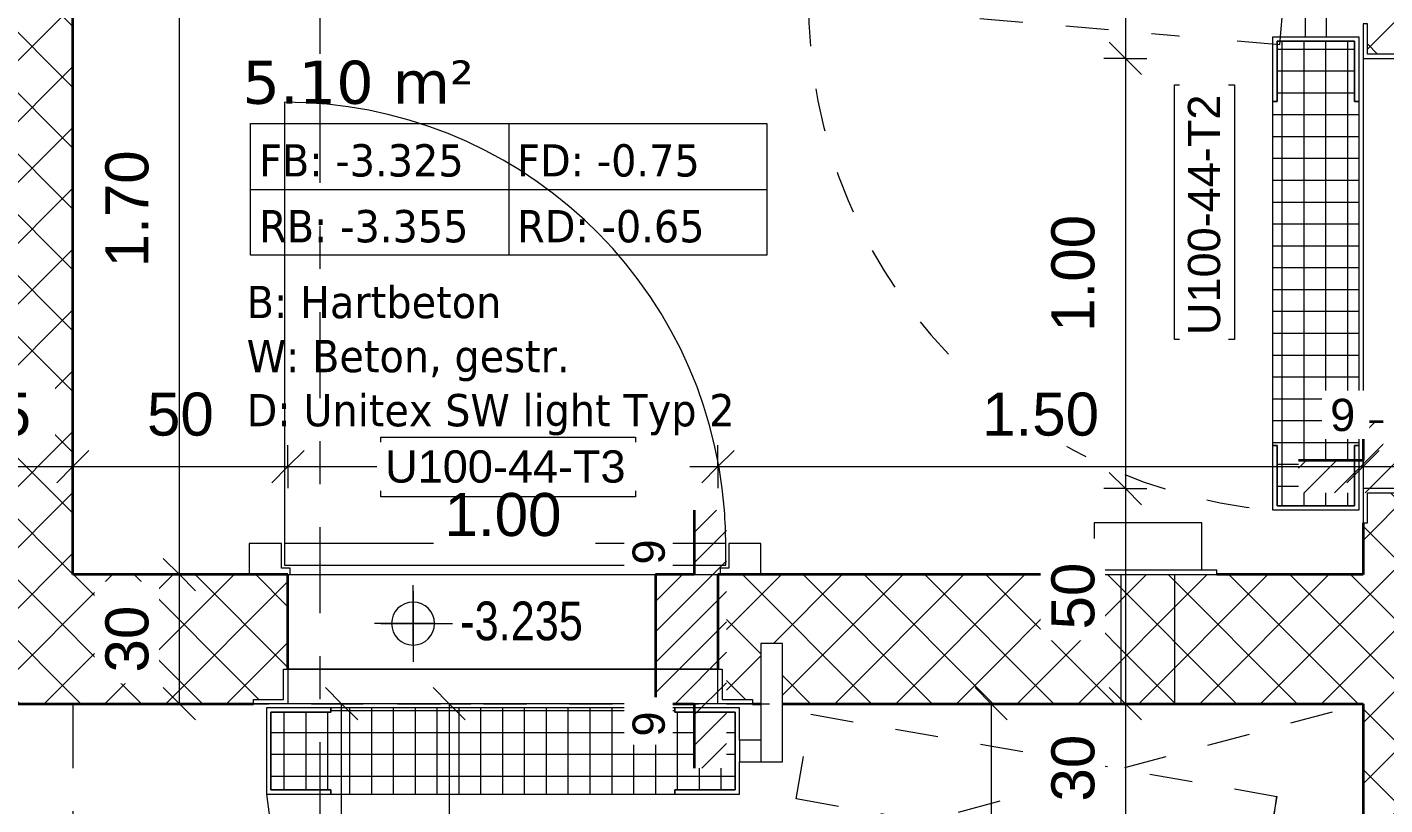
# Model space of a CAD drawing. Header units: metres. Extents: x -35.6 to 33, y -4 to 38.1.
# Drawn here: x -12.739 to -9.582, y 18.036 to 19.844 of the extents above; entities that cross this region are included whole.
import ezdxf

# ---------------------------------------------------------------- set-up
doc = ezdxf.new("R2010")
doc.units = ezdxf.units.M
for name, pattern in [('_Rasterlinie_', [0.375, 0.2, -0.05, 0.075, -0.05]), ('_Verdeckte Linien_', [0.15, 0.1, -0.05]), ('Grundrissdarstellung Sturz', [0.25, 0.15, -0.05, 0, -0.05])]:
    doc.linetypes.add(name, pattern=pattern)
for name, color, linetype, lineweight in [('A-____-____-DIMS', 7, 'Continuous', 5), ('A-____-____-DIMS-50', 7, 'Continuous', 5), ('A-____-NOTE-TEXT', 7, 'Continuous', 9), ('A-AREA-____-IDEN', 7, 'Continuous', 5), ('A-DETL-GENF-HDLN', 7, '_Verdeckte Linien_', 9), ('A-DETL-GENF-OTLN', 7, 'Continuous', 9), ('A-DOOR-____-HDLN', 7, '_Verdeckte Linien_', 9), ('A-DOOR-____-IDEN', 7, 'Continuous', 5), ('A-DOOR-____-MCUT', 7, 'Continuous', 9), ('A-DOOR-____-OTLN', 7, 'Continuous', 9), ('A-DOOR-FRAM-MCUT', 7, 'Continuous', 9), ('A-DOOR-FRAM-OTLN', 7, 'Continuous', 9), ('A-DOOR-OPNG-OTLN', 7, 'Continuous', 9), ('A-WALL-____-MCUT', 7, 'Continuous', 35), ('A-WALL-____-PATT', 7, 'Continuous', 35), ('G-____-____-DIMS', 7, 'Continuous', 5), ('I-WALL-____-OTLN', 7, 'Continuous', 9), ('M-EQPM-____-OTLN', 7, 'Continuous', 9), ('S-GRID-____-OTLN', 7, 'Continuous', 5)]:
    doc.layers.add(name, color=color, linetype=linetype, lineweight=lineweight)
doc.styles.add('Arial', font='arial.ttf', dxfattribs={"height": 0.1})
doc.styles.add('Arial_1', font='arial.ttf', dxfattribs={"height": 0.075})
doc.styles.add('Arial_3', font='arial.ttf', dxfattribs={"width": 0.8, "height": 0.09})
doc.styles.add('Verdana_2', font='verdana.ttf', dxfattribs={"height": 0.1})
doc.styles.add('Verdana_3', font='verdana.ttf', dxfattribs={"width": 0.9, "height": 0.075})
doc.dimstyles.new('SUB_Rohbau_fein', dxfattribs={"dimscale": 0.3048, "dimtxt": 0.102026, "dimasz": 0.246063, "dimexe": 0.164042, "dimexo": 0.0625, "dimgap": 0.123031, "dimtad": 1, "dimdec": 1, "dimlfac": 100, "dimrnd": 0.5, "dimdsep": 46, "dimtxsty": 'Arial', "dimblk1": 'OBLIQUE', "dimblk2": 'OBLIQUE', "dimsah": 1, "dimcen": 0.09, "dimazin": 0, "dimtfac": 1, "dimtdec": 4, "dimtix": 1, "dimtmove": 0, "dimatfit": 3, "dimfxl": 0.164042, "dimfxlon": 1, "dimtvp": 1, "dimtfill": 1, "dimtolj": 1, "dimtzin": 0, "dimarcsym": 2})
doc.dimstyles.new('SUB_Rohbau_fein_1', dxfattribs={"dimscale": 0.3048, "dimtxt": 0.102026, "dimasz": 0.246063, "dimexe": 0.164042, "dimexo": 0.0625, "dimgap": 0.123031, "dimtad": 1, "dimrnd": 0.005, "dimzin": 0, "dimdsep": 46, "dimtxsty": 'Arial', "dimblk1": 'OBLIQUE', "dimblk2": 'OBLIQUE', "dimsah": 1, "dimcen": 0.09, "dimazin": 0, "dimtfac": 1, "dimtdec": 4, "dimtix": 1, "dimtmove": 0, "dimatfit": 3, "dimfxl": 0.164042, "dimfxlon": 1, "dimtvp": 1, "dimtfill": 1, "dimtolj": 1, "dimtzin": 0, "dimarcsym": 2})
doc.dimstyles.new('SUB_Rohbau_fein_2', dxfattribs={"dimscale": 0.3048, "dimtxt": 0.102026, "dimasz": 0.246063, "dimexe": 0.164042, "dimexo": 0.0625, "dimgap": 0.123031, "dimtad": 1, "dimrnd": 0.005, "dimzin": 0, "dimdsep": 46, "dimtxsty": 'Arial', "dimblk1": 'OBLIQUE', "dimblk2": 'OBLIQUE', "dimsah": 1, "dimcen": 0.09, "dimazin": 0, "dimtfac": 1, "dimtdec": 4, "dimtix": 1, "dimtmove": 2, "dimatfit": 3, "dimfxl": 0.164042, "dimfxlon": 1, "dimtvp": 1, "dimtfill": 1, "dimtolj": 1, "dimtzin": 0, "dimarcsym": 2})
pattern_1 = [(45, (0, 0), (-0.07071068, 0.07071068), []), (135, (0, 0), (-0.07071068, -0.07071068), [])]

# ---------------------------------------------------------------- blocks, each defined once
blk = doc.blocks.new('TU DF 1 - Schutzraumtür - ML - 1000 x 1850-40439774--01_UG_OK_FFB_AF_ro')
at = {"layer": 'A-DOOR-____-OTLN'}
h = blk.add_hatch(dxfattribs=at)
h.set_pattern_fill('FP_7', color=256, style=0, pattern_type=2)
h.set_pattern_definition([(270, (-19.272, -9.483), (0.0508, 3e-18), []), (0, (-19.272, -9.483), (0, 0.0508), [])])
h.paths.add_polyline_path([(-0.54, 0.3102), (-0.54, 0.17), (-0.51, 0.17), (-0.51, 0.3), (-0.435, 0.3), (-0.435, 0.17), (-0.4, 0.17), (-0.4, 0.16), (0.4, 0.16), (0.4, 0.17), (0.54, 0.17), (0.54, 0.35), (0.4, 0.35), (0.4, 0.36), (-0.4, 0.36), (-0.4, 0.35), (-0.54, 0.35)])
at = {"layer": 'A-DETL-GENF-HDLN'}
for p, q in [((0.6278, 1.4392), (0.5319, 0.3434)), ((0.827, 1.4218), (0.6278, 1.4392)), ((0.7312, 0.326), (0.827, 1.4218)), ((0.5319, 0.3434), (0.7312, 0.326))]:
    blk.add_line(p, q, dxfattribs=at)
at = {"layer": 'A-DOOR-____-HDLN'}
blk.add_arc((0.625, 0.2598), 1.1793, 80.1266, 175.1266, dxfattribs=at)
at = {"layer": 'A-DOOR-____-MCUT'}
for p, q in [((-0.55, 0.16), (-0.55, 0.36)), ((-0.55, 0.36), (-0.4, 0.36)), ((-0.54, 0.35), (-0.54, 0.17)), ((-0.4, 0.35), (-0.54, 0.35)), ((-0.4, 0.36), (-0.4, 0.35)), ((0.4, 0.36), (0.55, 0.36)), ((0.4, 0.35), (0.4, 0.36)), ((0.54, 0.35), (0.4, 0.35)), ((0.54, 0.17), (0.54, 0.35)), ((0.55, 0.36), (0.55, 0.285)), ((0.55, 0.235), (0.55, 0.16)), ((-0.51, 0.16), (-0.55, 0.16)), ((-0.54, 0.17), (-0.51, 0.17)), ((-0.51, 0.17), (-0.435, 0.17)), ((-0.435, 0.16), (-0.51, 0.16)), ((-0.435, 0.17), (-0.4, 0.17)), ((-0.4, 0.16), (-0.435, 0.16)), ((-0.4, 0.17), (-0.4, 0.16)), ((0.4, 0.17), (0.54, 0.17)), ((0.4, 0.16), (0.4, 0.17)), ((0.55, 0.16), (0.4, 0.16))]:
    blk.add_line(p, q, dxfattribs=at)
at = {"layer": 'A-DOOR-____-OTLN'}
for p, q in [((0.5998, 0.285), (0.5498, 0.285)), ((0.5498, 0.285), (0.5498, 0.235)), ((0.6498, 0.285), (0.5998, 0.285)), ((0.5998, 0.285), (0.5998, 0.01)), ((0.6498, 0.01), (0.6498, 0.285)), ((0.5498, 0.235), (0.5998, 0.235)), ((0.5998, 0.01), (0.6498, 0.01))]:
    blk.add_line(p, q, dxfattribs=at)
at = {"layer": 'A-DOOR-FRAM-MCUT'}
for p, q in [((-0.54, 0.35), (-0.4, 0.35)), ((-0.54, 0.17), (-0.54, 0.35)), ((-0.4, 0.35), (-0.4, 0.36)), ((-0.4, 0.36), (0.4, 0.36)), ((0.4, 0.36), (0.4, 0.35)), ((0.4, 0.35), (0.54, 0.35)), ((0.54, 0.35), (0.54, 0.17)), ((-0.51, 0.17), (-0.54, 0.17)), ((-0.435, 0.17), (-0.51, 0.17)), ((-0.4, 0.17), (-0.435, 0.17)), ((-0.4, 0.16), (-0.4, 0.17)), ((0.4, 0.16), (-0.4, 0.16)), ((0.4, 0.17), (0.4, 0.16)), ((0.54, 0.17), (0.4, 0.17)), ((-0.58, 0.15), (-0.58, 0.14)), ((-0.51, 0.15), (-0.58, 0.15)), ((-0.58, 0.14), (-0.51, 0.14)), ((-0.5, 0.15), (-0.51, 0.15)), ((-0.51, 0.14), (-0.51, 0.07)), ((-0.5, 0.07), (-0.5, 0.15)), ((0.58, 0.15), (0.5, 0.15)), ((0.5, 0.15), (0.5, 0.07)), ((0.51, 0.07), (0.51, 0.14)), ((0.51, 0.14), (0.58, 0.14)), ((0.58, 0.14), (0.58, 0.15)), ((-0.51, 0.07), (-0.5, 0.07)), ((0.5, 0.07), (0.51, 0.07))]:
    blk.add_line(p, q, dxfattribs=at)
at = {"layer": 'A-DOOR-FRAM-OTLN'}
for p, q in [((-0.345, 0.15), (-0.5, 0.15)), ((0.5, 0.15), (-0.345, 0.15)), ((-0.5, 0.07), (-0.345, 0.07)), ((-0.345, 0.07), (0.5, 0.07))]:
    blk.add_line(p, q, dxfattribs=at)
blk = doc.blocks.new('TU DF 1 - Schutzraumtür - ML - 1000 x 1850 - EI30-40439817--01_UG_OK_FFB_AF_ro')
at = {"layer": 'A-DOOR-____-OTLN'}
h = blk.add_hatch(dxfattribs=at)
h.set_pattern_fill('FP_10', color=256, style=0, pattern_type=2)
h.set_pattern_definition([(0, (11.633, -18.422), (0, 0.0508), []), (90, (11.633, -18.422), (-0.0508, 3e-18), [])])
h.paths.add_polyline_path([(-0.1353, -0.36), (0.4, -0.36), (0.4, -0.35), (0.54, -0.35), (0.54, -0.17), (0.52, -0.17), (0.52, -0.3), (0.445, -0.3), (0.445, -0.17), (0.4, -0.17), (0.4, -0.16), (-0.4, -0.16), (-0.4, -0.17), (-0.54, -0.17), (-0.54, -0.35), (-0.4, -0.35), (-0.4, -0.36), (-0.2025, -0.36)])
at = {"layer": 'A-DETL-GENF-HDLN'}
for p, q in [((0.6815, -0.3715), (0.7162, -0.1745)), ((0.7162, -0.1745), (1.7995, -0.3656)), ((1.7648, -0.5625), (0.6815, -0.3715)), ((1.7995, -0.3656), (1.7648, -0.5625))]:
    blk.add_line(p, q, dxfattribs=at)
at = {"layer": 'A-DOOR-____-HDLN'}
blk.add_arc((0.625, -0.2598), 1.1793, 184.8734, 354.8734, dxfattribs=at)
at = {"layer": 'A-DOOR-____-MCUT'}
for p, q in [((-0.4, -0.16), (-0.55, -0.16)), ((-0.55, -0.16), (-0.55, -0.36)), ((-0.54, -0.35), (-0.54, -0.17)), ((-0.54, -0.17), (-0.4, -0.17)), ((-0.4, -0.17), (-0.4, -0.16)), ((0.445, -0.16), (0.4, -0.16)), ((0.4, -0.16), (0.4, -0.17)), ((0.4, -0.17), (0.445, -0.17)), ((0.52, -0.16), (0.445, -0.16)), ((0.445, -0.17), (0.52, -0.17)), ((0.55, -0.16), (0.52, -0.16)), ((0.52, -0.17), (0.54, -0.17)), ((0.54, -0.17), (0.54, -0.35)), ((0.55, -0.235), (0.55, -0.16)), ((0.55, -0.36), (0.55, -0.285)), ((-0.55, -0.36), (-0.4, -0.36)), ((-0.4, -0.35), (-0.54, -0.35)), ((-0.4, -0.36), (-0.4, -0.35)), ((0.4, -0.35), (0.4, -0.36)), ((0.54, -0.35), (0.4, -0.35)), ((0.4, -0.36), (0.55, -0.36))]:
    blk.add_line(p, q, dxfattribs=at)
at = {"layer": 'A-DOOR-____-OTLN'}
for p, q in [((0.6498, -0.01), (0.5998, -0.01)), ((0.5998, -0.01), (0.5998, -0.285)), ((0.6498, -0.285), (0.6498, -0.01)), ((0.5998, -0.235), (0.5498, -0.235)), ((0.5498, -0.235), (0.5498, -0.285)), ((0.5498, -0.285), (0.5998, -0.285)), ((0.5998, -0.285), (0.6498, -0.285))]:
    blk.add_line(p, q, dxfattribs=at)
at = {"layer": 'A-DOOR-FRAM-MCUT'}
for p, q in [((-0.51, -0.07), (-0.5, -0.07)), ((-0.51, -0.14), (-0.51, -0.07)), ((-0.5, -0.07), (-0.5, -0.15)), ((0.5, -0.07), (0.51, -0.07)), ((0.5, -0.15), (0.5, -0.07)), ((0.51, -0.07), (0.51, -0.14)), ((-0.58, -0.14), (-0.51, -0.14)), ((-0.58, -0.15), (-0.58, -0.14)), ((-0.5, -0.15), (-0.58, -0.15)), ((0.52, -0.15), (0.5, -0.15)), ((0.51, -0.14), (0.52, -0.14)), ((0.52, -0.14), (0.58, -0.14)), ((0.58, -0.15), (0.52, -0.15)), ((0.58, -0.14), (0.58, -0.15)), ((-0.4, -0.17), (-0.54, -0.17)), ((-0.54, -0.17), (-0.54, -0.35)), ((0.4, -0.16), (-0.4, -0.16)), ((-0.4, -0.16), (-0.4, -0.17)), ((0.4, -0.17), (0.4, -0.16)), ((0.445, -0.17), (0.4, -0.17)), ((0.52, -0.17), (0.445, -0.17)), ((0.54, -0.17), (0.52, -0.17)), ((0.54, -0.35), (0.54, -0.17)), ((-0.54, -0.35), (-0.4, -0.35)), ((-0.4, -0.35), (-0.4, -0.36)), ((-0.4, -0.36), (0.4, -0.36)), ((0.4, -0.36), (0.4, -0.35)), ((0.4, -0.35), (0.54, -0.35))]:
    blk.add_line(p, q, dxfattribs=at)
at = {"layer": 'A-DOOR-FRAM-OTLN'}
for p, q in [((-0.5, -0.07), (0.355, -0.07)), ((0.355, -0.07), (0.5, -0.07)), ((0.355, -0.15), (-0.5, -0.15)), ((0.5, -0.15), (0.355, -0.15))]:
    blk.add_line(p, q, dxfattribs=at)
blk = doc.blocks.new('TU Durchgang - Breite variabel - H_ 2475-32266795--01_UG_OK_FFB_AF_ro')
at = {"layer": 'A-DOOR-____-OTLN', "linetype": 'Grundrissdarstellung Sturz'}
for p, q in [((-0.85, 0.1894), (0.85, 0.1894)), ((-0.85, -0.1606), (0.85, -0.1606))]:
    blk.add_line(p, q, dxfattribs=at)
blk = doc.blocks.new('UeV-ESV 150 - ÜV_ESV 150 _ 75-V37--01_UG_OK_FFB_AF_ro')
at = {"layer": 'M-EQPM-____-OTLN'}
for p, q in [((0, 0.27), (0, 0.16)), ((0.25, 0.27), (0, 0.27)), ((0.25, 0.16), (0.25, 0.27)), ((-0.035, 0.16), (-0.035, 0.15)), ((0.285, 0.16), (-0.035, 0.16)), ((0.285, 0.15), (0.285, 0.16)), ((-0.035, 0.15), (0.285, 0.15)), ((0.0625, -0.15), (0.0625, 0.15)), ((0.1875, -0.15), (0.1875, 0.15))]:
    blk.add_line(p, q, dxfattribs=at)
blk = doc.blocks.new('UeV-ESV 150 - ÜV_ESV 150 _ 75-V39--01_UG_OK_FFB_AF_ro')
at = {"layer": 'M-EQPM-____-OTLN'}
for p, q in [((0.0625, -0.15), (0.0625, 0.15)), ((0.1875, -0.15), (0.1875, 0.15))]:
    blk.add_line(p, q, dxfattribs=at)
blk = doc.blocks.new('StA_TU_HBR_1HDF 1_00 m schutzraum - n_B100x194-58021610--01_UG_OK_FFB_AF_ro')
at = {"layer": 'A-DOOR-____-OTLN'}
for p, q in [((0.44, 0.222), (-0.513, 0.222)), ((-0.513, 0.222), (-0.513, 0.172)), ((0.513, 0.222), (0.44, 0.222)), ((0.513, 0.172), (0.513, 0.222)), ((-0.513, 0.172), (0.44, 0.172)), ((0.44, 0.172), (0.513, 0.172))]:
    blk.add_line(p, q, dxfattribs=at)
at = {"layer": 'A-DOOR-FRAM-MCUT'}
for p, q in [((-0.52, 0.222), (-0.595, 0.222)), ((-0.595, 0.222), (-0.595, 0.15)), ((-0.52, 0.165), (-0.52, 0.222)), ((0.595, 0.222), (0.52, 0.222)), ((0.52, 0.222), (0.52, 0.165)), ((0.595, 0.15), (0.595, 0.222)), ((-0.5, 0.165), (-0.52, 0.165)), ((-0.5, 0.15), (-0.5, 0.165)), ((0.515, 0.165), (0.5, 0.165)), ((0.5, 0.165), (0.5, 0.15)), ((0.52, 0.165), (0.515, 0.165)), ((-0.595, 0.15), (-0.5, 0.15)), ((0.5, 0.15), (0.515, 0.15)), ((0.515, 0.15), (0.595, 0.15))]:
    blk.add_line(p, q, dxfattribs=at)
at = {"layer": 'A-DOOR-OPNG-OTLN'}
blk.add_line((-0.513, 1.248), (-0.513, 0.222), dxfattribs=at)
for start, end in [(4.3664, 90), (360, 4.3664)]:
    blk.add_arc((-0.513, 0.222), 1.026, start, end, dxfattribs=at)
blk = doc.blocks.new('DE_Kreuz_Text_Abmessungen - Text_mit_Abmessungen-21084887--01_UG_OK_FFB_AF_ro')
at = {"layer": 'A-DETL-GENF-HDLN'}
for p, q in [((0, 0), (6.35, 1.7)), ((2.505, 1.7), (4.705, 1.7)), ((4.705, 1.7), (4.87, 1.7)), ((4.87, 1.7), (6.35, 1.7)), ((6.35, 0), (6.35, 1.7))]:
    blk.add_line(p, q, dxfattribs=at)
blk = doc.blocks.new('DE_Türschwelle_Schnitt - DE_Türschwelle_Schnitt_9cm-V42--01_UG_OK_FFB_AF_ro')
at = {"layer": 'A-DETL-GENF-OTLN'}
h = blk.add_hatch(dxfattribs=at)
h.set_pattern_fill('FP_33', color=256, style=0, pattern_type=2)
h.set_pattern_definition([(315, (-18.422, -11.188), (0.03535534, 0.03535534), [])])
h.paths.add_polyline_path([(-0.3, -0.075), (0.3, -0.075), (0.3, 0), (0.15, 0), (0.15, 0.09), (-0.15, 0.09), (-0.15, 0), (-0.3, 0)])
at = {"layer": 'A-DETL-GENF-OTLN', "lineweight": 35}
for p, q in [((0.15, 0.09), (-0.15, 0.09)), ((-0.15, 0.09), (-0.15, 0)), ((0.15, 0), (0.15, 0.09)), ((-0.15, 0), (-0.3, 0)), ((0.3, 0), (0.15, 0))]:
    blk.add_line(p, q, dxfattribs=at)
blk = doc.blocks.new('DE_Türschwelle_Schnitt - DE_Türschwelle_Schnitt_9cm-V43--01_UG_OK_FFB_AF_ro')
at = {"layer": 'A-DETL-GENF-OTLN'}
h = blk.add_hatch(dxfattribs=at)
h.set_pattern_fill('FP_34', color=256, style=0, pattern_type=2)
h.set_pattern_definition([(45, (9.483, -18.837), (-0.03535534, 0.03535534), [])])
h.paths.add_polyline_path([(-0.15, -0.075), (0.3, -0.075), (0.3, 0), (0.15, 0), (0.15, 0.09), (-0.15, 0.09), (-0.15, 0), (-0.3, 0), (-0.3, -0.075), (-0.16, -0.075)])
at = {"layer": 'A-DETL-GENF-OTLN', "lineweight": 35}
for p, q in [((0.15, 0.09), (-0.15, 0.09)), ((-0.15, 0.09), (-0.15, 0)), ((0.15, 0), (0.15, 0.09)), ((-0.15, 0), (-0.3, 0)), ((0.3, 0), (0.15, 0))]:
    blk.add_line(p, q, dxfattribs=at)
blk = doc.blocks.new('Beschriftung_Räume-SUB - OK_varriert-31033571--01_UG_OK_FFB_AF_ro')
at = {"layer": 'A-AREA-____-IDEN'}
for p, q in [((0, -0.01263), (0.024, -0.01263)), ((0, -0.018752), (0, -0.01263)), ((0.012, -0.01263), (0.012, -0.018752)), ((0.024, -0.01263), (0.024, -0.018752)), ((0, -0.015691), (0.024, -0.015691)), ((0.024, -0.018752), (0, -0.018752))]:
    blk.add_line(p, q, dxfattribs=at)
blk = doc.blocks.new('DIMBLOCK191--01_UG_OK_FFB_AF_ro')
at = {"layer": 'A-____-____-DIMS-50'}
for p, q in [((-12.983, 18.8226), (-12.983, 18.8726)), ((-12.983, 18.8226), (-12.9455, 18.8601)), ((-12.633, 18.8226), (-12.633, 18.8726)), ((-12.633, 18.8226), (-12.5955, 18.8601)), ((-12.983, 18.8226), (-13.0205, 18.7851)), ((-12.983, 18.8226), (-12.633, 18.8226)), ((-12.983, 18.8226), (-12.983, 18.7726)), ((-12.633, 18.8226), (-12.6705, 18.7851)), ((-12.633, 18.8226), (-12.633, 18.7726))]:
    blk.add_line(p, q, dxfattribs=at)
at = {"layer": 'A-____-____-DIMS-50', "color": 0, "insert": (-12.8856, 18.9947), "char_height": 0.1, "width": 0.186088, "attachment_point": 1, "line_spacing_factor": 0.941778, "style": 'Arial', "bg_fill": 3, "box_fill_scale": 1.25, "bg_fill_color": 256, "bg_fill_true_color": 13158600, "bg_fill_transparency": 0}
blk.add_mtext('35', dxfattribs=at)
blk = doc.blocks.new('_Oblique')
at = {"color": 0, "linetype": 'ByBlock', "lineweight": -2}
blk.add_line((-0.5, -0.5), (0.5, 0.5), dxfattribs=at)
blk = doc.blocks.new('DIMBLOCK192--01_UG_OK_FFB_AF_ro')
at = {"layer": 'A-____-____-DIMS-50'}
for p, q in [((-12.633, 18.8226), (-12.633, 18.8726)), ((-12.633, 18.8226), (-12.5955, 18.8601)), ((-12.133, 18.8226), (-12.133, 18.8726)), ((-12.133, 18.8226), (-12.0955, 18.8601)), ((-12.633, 18.8226), (-12.6705, 18.7851)), ((-12.633, 18.8226), (-12.133, 18.8226)), ((-12.633, 18.8226), (-12.633, 18.7726)), ((-12.133, 18.8226), (-12.1705, 18.7851)), ((-12.133, 18.8226), (-12.133, 18.7726))]:
    blk.add_line(p, q, dxfattribs=at)
at = {"layer": 'A-____-____-DIMS-50', "color": 0, "insert": (-12.4606, 18.9947), "char_height": 0.1, "width": 0.186088, "attachment_point": 1, "line_spacing_factor": 0.941778, "style": 'Arial', "bg_fill": 3, "box_fill_scale": 1.25, "bg_fill_color": 256, "bg_fill_true_color": 13158600, "bg_fill_transparency": 0}
blk.add_mtext('50', dxfattribs=at)
blk = doc.blocks.new('DIMBLOCK193--01_UG_OK_FFB_AF_ro')
at = {"layer": 'A-____-____-DIMS-50'}
for p, q in [((-12.133, 18.8226), (-12.133, 18.8726)), ((-12.133, 18.8226), (-12.0955, 18.8601)), ((-11.133, 18.8226), (-11.133, 18.8726)), ((-11.133, 18.8226), (-11.0955, 18.8601)), ((-12.133, 18.8226), (-12.1705, 18.7851)), ((-12.133, 18.8226), (-11.133, 18.8226)), ((-12.133, 18.8226), (-12.133, 18.7726)), ((-11.133, 18.8226), (-11.1705, 18.7851)), ((-11.133, 18.8226), (-11.133, 18.7726))]:
    blk.add_line(p, q, dxfattribs=at)
at = {"layer": 'A-____-____-DIMS-50', "color": 0, "insert": (-11.7687, 18.7613), "char_height": 0.1, "width": 0.325653, "attachment_point": 1, "line_spacing_factor": 0.941778, "style": 'Arial', "bg_fill": 3, "box_fill_scale": 1.25, "bg_fill_color": 256, "bg_fill_true_color": 13158600, "bg_fill_transparency": 0}
blk.add_mtext('1.00', dxfattribs=at)
blk = doc.blocks.new('DIMBLOCK194--01_UG_OK_FFB_AF_ro')
at = {"layer": 'A-____-____-DIMS-50'}
for p, q in [((-11.133, 18.8226), (-11.133, 18.8726)), ((-11.133, 18.8226), (-11.0955, 18.8601)), ((-9.633, 18.8226), (-9.633, 18.8726)), ((-9.633, 18.8226), (-9.5955, 18.8601)), ((-11.133, 18.8226), (-11.1705, 18.7851)), ((-11.133, 18.8226), (-9.633, 18.8226)), ((-11.133, 18.8226), (-11.133, 18.7726)), ((-9.633, 18.8226), (-9.6705, 18.7851)), ((-9.633, 18.8226), (-9.633, 18.7726))]:
    blk.add_line(p, q, dxfattribs=at)
at = {"layer": 'A-____-____-DIMS-50', "color": 0, "insert": (-10.5187, 18.9947), "char_height": 0.1, "width": 0.325653, "attachment_point": 1, "line_spacing_factor": 0.941778, "style": 'Arial', "bg_fill": 3, "box_fill_scale": 1.25, "bg_fill_color": 256, "bg_fill_true_color": 13158600, "bg_fill_transparency": 0}
blk.add_mtext('1.50', dxfattribs=at)
blk = doc.blocks.new('DIMBLOCK195--01_UG_OK_FFB_AF_ro')
at = {"layer": 'A-____-____-DIMS-50'}
for p, q in [((-9.633, 18.8226), (-9.633, 18.8726)), ((-9.633, 18.8226), (-9.5955, 18.8601)), ((-9.333, 18.8226), (-9.333, 18.8726)), ((-9.333, 18.8226), (-9.2955, 18.8601)), ((-9.633, 18.8226), (-9.6705, 18.7851)), ((-9.633, 18.8226), (-9.333, 18.8226)), ((-9.633, 18.8226), (-9.633, 18.7726)), ((-9.333, 18.8226), (-9.3705, 18.7851)), ((-9.333, 18.8226), (-9.333, 18.7726))]:
    blk.add_line(p, q, dxfattribs=at)
at = {"layer": 'A-____-____-DIMS-50', "color": 0, "insert": (-9.5606, 18.9947), "char_height": 0.1, "width": 0.186088, "attachment_point": 1, "line_spacing_factor": 0.941778, "style": 'Arial', "bg_fill": 3, "box_fill_scale": 1.25, "bg_fill_color": 256, "bg_fill_true_color": 13158600, "bg_fill_transparency": 0}
blk.add_mtext('30', dxfattribs=at)
blk = doc.blocks.new('DIMBLOCK196--01_UG_OK_FFB_AF_ro')
at = {"layer": 'A-____-____-DIMS-50'}
for p, q in [((-12.3854, 18.5716), (-12.4229, 18.6091)), ((-12.3854, 18.5716), (-12.4354, 18.5716)), ((-12.3854, 18.2716), (-12.3854, 18.5716)), ((-12.3854, 18.5716), (-12.3479, 18.5341)), ((-12.3854, 18.5716), (-12.3354, 18.5716)), ((-12.3854, 18.2716), (-12.4229, 18.3091)), ((-12.3854, 18.2716), (-12.4354, 18.2716)), ((-12.3854, 18.2716), (-12.3479, 18.2341)), ((-12.3854, 18.2716), (-12.3354, 18.2716))]:
    blk.add_line(p, q, dxfattribs=at)
at = {"layer": 'A-____-____-DIMS-50', "color": 0, "insert": (-12.5574, 18.344), "char_height": 0.1, "width": 0.186088, "attachment_point": 1, "rotation": 90, "line_spacing_factor": 0.941778, "style": 'Arial', "bg_fill": 3, "box_fill_scale": 1.25, "bg_fill_color": 256, "bg_fill_true_color": 13158600, "bg_fill_transparency": 0}
blk.add_mtext('30', dxfattribs=at)
blk = doc.blocks.new('DIMBLOCK197--01_UG_OK_FFB_AF_ro')
at = {"layer": 'A-____-____-DIMS-50'}
for p, q in [((-12.3854, 20.2715), (-12.4229, 20.309)), ((-12.3854, 20.2715), (-12.4354, 20.2715)), ((-12.3854, 18.5716), (-12.3854, 20.2715)), ((-12.3854, 20.2715), (-12.3479, 20.234)), ((-12.3854, 20.2715), (-12.3354, 20.2715)), ((-12.3854, 18.5716), (-12.4229, 18.6091)), ((-12.3854, 18.5716), (-12.4354, 18.5716)), ((-12.3854, 18.5716), (-12.3479, 18.5341)), ((-12.3854, 18.5716), (-12.3354, 18.5716))]:
    blk.add_line(p, q, dxfattribs=at)
at = {"layer": 'A-____-____-DIMS-50', "color": 0, "insert": (-12.5574, 19.2858), "char_height": 0.1, "width": 0.325653, "attachment_point": 1, "rotation": 90, "line_spacing_factor": 0.941778, "style": 'Arial', "bg_fill": 3, "box_fill_scale": 1.25, "bg_fill_color": 256, "bg_fill_true_color": 13158600, "bg_fill_transparency": 0}
blk.add_mtext('1.70', dxfattribs=at)
blk = doc.blocks.new('DIMBLOCK200--01_UG_OK_FFB_AF_ro')
at = {"layer": 'A-____-____-DIMS-50'}
for p, q in [((-10.1857, 20.2715), (-10.2232, 20.309)), ((-10.1857, 20.2715), (-10.2357, 20.2715)), ((-10.1857, 20.2715), (-10.1857, 19.7716)), ((-10.1857, 20.2715), (-10.1482, 20.234)), ((-10.1857, 20.2715), (-10.1357, 20.2715)), ((-10.1857, 19.7716), (-10.2232, 19.8091)), ((-10.1857, 19.7716), (-10.2357, 19.7716)), ((-10.1857, 19.7716), (-10.1482, 19.7341)), ((-10.1857, 19.7716), (-10.1357, 19.7716))]:
    blk.add_line(p, q, dxfattribs=at)
at = {"layer": 'A-____-____-DIMS-50', "color": 0, "insert": (-10.3578, 19.944), "char_height": 0.1, "width": 0.186088, "attachment_point": 1, "rotation": 90, "line_spacing_factor": 0.941778, "style": 'Arial', "bg_fill": 3, "box_fill_scale": 1.25, "bg_fill_color": 256, "bg_fill_true_color": 13158600, "bg_fill_transparency": 0}
blk.add_mtext('50', dxfattribs=at)
blk = doc.blocks.new('DIMBLOCK201--01_UG_OK_FFB_AF_ro')
at = {"layer": 'A-____-____-DIMS-50'}
for p, q in [((-10.1857, 19.7716), (-10.2232, 19.8091)), ((-10.1857, 19.7716), (-10.2357, 19.7716)), ((-10.1857, 19.7716), (-10.1857, 18.7716)), ((-10.1857, 19.7716), (-10.1482, 19.7341)), ((-10.1857, 19.7716), (-10.1357, 19.7716)), ((-10.1857, 18.7716), (-10.2232, 18.8091)), ((-10.1857, 18.7716), (-10.2357, 18.7716)), ((-10.1857, 18.7716), (-10.1482, 18.7341)), ((-10.1857, 18.7716), (-10.1357, 18.7716))]:
    blk.add_line(p, q, dxfattribs=at)
at = {"layer": 'A-____-____-DIMS-50', "color": 0, "insert": (-10.3578, 19.1359), "char_height": 0.1, "width": 0.325653, "attachment_point": 1, "rotation": 90, "line_spacing_factor": 0.941778, "style": 'Arial', "bg_fill": 3, "box_fill_scale": 1.25, "bg_fill_color": 256, "bg_fill_true_color": 13158600, "bg_fill_transparency": 0}
blk.add_mtext('1.00', dxfattribs=at)
blk = doc.blocks.new('DIMBLOCK202--01_UG_OK_FFB_AF_ro')
at = {"layer": 'A-____-____-DIMS-50'}
for p, q in [((-10.1857, 18.7716), (-10.2232, 18.8091)), ((-10.1857, 18.7716), (-10.2357, 18.7716)), ((-10.1857, 18.7716), (-10.1857, 18.2716)), ((-10.1857, 18.7716), (-10.1482, 18.7341)), ((-10.1857, 18.7716), (-10.1357, 18.7716)), ((-10.1857, 18.2716), (-10.2232, 18.3091)), ((-10.1857, 18.2716), (-10.2357, 18.2716)), ((-10.1857, 18.2716), (-10.1482, 18.2341)), ((-10.1857, 18.2716), (-10.1357, 18.2716))]:
    blk.add_line(p, q, dxfattribs=at)
at = {"layer": 'A-____-____-DIMS-50', "color": 0, "insert": (-10.3578, 18.444), "char_height": 0.1, "width": 0.186088, "attachment_point": 1, "rotation": 90, "line_spacing_factor": 0.941778, "style": 'Arial', "bg_fill": 3, "box_fill_scale": 1.25, "bg_fill_color": 256, "bg_fill_true_color": 13158600, "bg_fill_transparency": 0}
blk.add_mtext('50', dxfattribs=at)
blk = doc.blocks.new('DIMBLOCK203--01_UG_OK_FFB_AF_ro')
at = {"layer": 'A-____-____-DIMS-50'}
for p, q in [((-10.1857, 18.2716), (-10.2232, 18.3091)), ((-10.1857, 18.2716), (-10.2357, 18.2716)), ((-10.1857, 18.2716), (-10.1857, 17.9716)), ((-10.1857, 18.2716), (-10.1482, 18.2341)), ((-10.1857, 18.2716), (-10.1357, 18.2716)), ((-10.1857, 17.9716), (-10.2232, 18.0091)), ((-10.1857, 17.9716), (-10.2357, 17.9716)), ((-10.1857, 17.9716), (-10.1482, 17.9341)), ((-10.1857, 17.9716), (-10.1357, 17.9716))]:
    blk.add_line(p, q, dxfattribs=at)
at = {"layer": 'A-____-____-DIMS-50', "color": 0, "insert": (-10.3578, 18.044), "char_height": 0.1, "width": 0.186088, "attachment_point": 1, "rotation": 90, "line_spacing_factor": 0.941778, "style": 'Arial', "bg_fill": 3, "box_fill_scale": 1.25, "bg_fill_color": 256, "bg_fill_true_color": 13158600, "bg_fill_transparency": 0}
blk.add_mtext('30', dxfattribs=at)
blk = doc.blocks.new('DIMBLOCK607--01_UG_OK_FFB_AF_ro')
at = {"layer": 'A-____-____-DIMS-50'}
for p, q in [((-12.008, 18.2716), (-12.0455, 18.3091)), ((-12.008, 18.2716), (-12.058, 18.2716)), ((-12.008, 16.4216), (-12.008, 18.2716)), ((-12.008, 18.2716), (-11.9705, 18.2341)), ((-12.008, 18.2716), (-11.958, 18.2716)), ((-12.008, 16.4216), (-12.0455, 16.4591)), ((-12.008, 16.4216), (-12.058, 16.4216)), ((-12.008, 16.4216), (-11.9705, 16.3841)), ((-12.008, 16.4216), (-11.958, 16.4216))]:
    blk.add_line(p, q, dxfattribs=at)
at = {"layer": 'A-____-____-DIMS-50', "color": 0, "insert": (-12.18, 17.2109), "char_height": 0.1, "width": 0.325653, "attachment_point": 1, "rotation": 90, "line_spacing_factor": 0.941778, "style": 'Arial', "bg_fill": 3, "box_fill_scale": 1.25, "bg_fill_color": 256, "bg_fill_true_color": 13158600, "bg_fill_transparency": 0}
blk.add_mtext('1.85', dxfattribs=at)
blk = doc.blocks.new('DIMBLOCK608--01_UG_OK_FFB_AF_ro')
at = {"layer": 'A-____-____-DIMS-50'}
for p, q in [((-11.758, 18.2716), (-11.7955, 18.3091)), ((-11.758, 18.2716), (-11.808, 18.2716)), ((-11.758, 18.2716), (-11.758, 16.4116)), ((-11.758, 18.2716), (-11.7205, 18.2341)), ((-11.758, 18.2716), (-11.708, 18.2716)), ((-11.758, 16.4116), (-11.7955, 16.4491)), ((-11.758, 16.4116), (-11.808, 16.4116)), ((-11.758, 16.4116), (-11.7205, 16.3741)), ((-11.758, 16.4116), (-11.708, 16.4116))]:
    blk.add_line(p, q, dxfattribs=at)
at = {"layer": 'A-____-____-DIMS-50', "color": 0, "insert": (-11.93, 17.2059), "char_height": 0.1, "width": 0.325653, "attachment_point": 1, "rotation": 90, "line_spacing_factor": 0.941778, "style": 'Arial', "bg_fill": 3, "box_fill_scale": 1.25, "bg_fill_color": 256, "bg_fill_true_color": 13158600, "bg_fill_transparency": 0}
blk.add_mtext('1.86', dxfattribs=at)
blk = doc.blocks.new('Höhenkoten - Kreuz leer-8422377--01_UG_OK_FFB_AF_ro')
at = {"layer": 'G-____-____-DIMS'}
for p, q in [((0, 0.0024), (0, 0.003182)), ((0, 0.0029), (0, -0.0001)), ((0, 0.0024), (0, 0.0014)), ((0, 0.0014), (0, 0.0024)), ((-0.001, 0.0014), (-0.0018, 0.0014)), ((-0.0015, 0.0014), (0.0015, 0.0014)), ((0, 0.0014), (-0.001, 0.0014)), ((-0.001, 0.0014), (0, 0.0014)), ((0, 0.0004), (0, 0.0014)), ((0, 0.0014), (0.001, 0.0014)), ((0.001, 0.0014), (0, 0.0014)), ((0, 0.0014), (0, 0.0004)), ((0.001, 0.0014), (0.001826, 0.0014)), ((0, 0.0004), (0, -0.000388))]:
    blk.add_line(p, q, dxfattribs=at)
for start, end in [(360, 180), (90, 180), (360, 90), (180, 270), (180, 360), (270, 360)]:
    blk.add_arc((0, 0.0014), 0.001, start, end, dxfattribs=at)
blk = doc.blocks.new('DIMBLOCK1305--01_UG_OK_FFB_AF_ro')
at = {"layer": 'A-____-____-DIMS-50'}
for p, q in [((-10.4978, 18.2716), (-10.5353, 18.3091)), ((-10.4978, 18.2716), (-10.5478, 18.2716)), ((-10.4978, 18.2716), (-10.4978, 16.4116)), ((-10.4978, 18.2716), (-10.4603, 18.2341)), ((-10.4978, 18.2716), (-10.4478, 18.2716)), ((-10.4978, 16.4116), (-10.5353, 16.4491)), ((-10.4978, 16.4116), (-10.5478, 16.4116)), ((-10.4978, 16.4116), (-10.4603, 16.3741)), ((-10.4978, 16.4116), (-10.4478, 16.4116))]:
    blk.add_line(p, q, dxfattribs=at)
at = {"layer": 'A-____-____-DIMS-50', "color": 0, "insert": (-10.6699, 17.493), "char_height": 0.1, "width": 0.325653, "attachment_point": 1, "rotation": 90, "line_spacing_factor": 0.941778, "style": 'Arial', "bg_fill": 3, "box_fill_scale": 1.25, "bg_fill_color": 256, "bg_fill_true_color": 13158600, "bg_fill_transparency": 0}
blk.add_mtext('1.86', dxfattribs=at)

msp = doc.modelspace()

# ---------------------------------------------------------------- hatches: boundary and pattern name
at = {"layer": 'A-WALL-____-PATT', "lineweight": 9}
h = msp.add_hatch(dxfattribs=at)
h.set_pattern_fill('FP_1', color=256, style=0, pattern_type=2)
h.set_pattern_definition(pattern_1)
h.paths.add_polyline_path([(-12.983, 18.5716), (-12.633, 18.5716), (-12.633, 20.2715), (-12.983, 20.2715), (-12.983, 18.5866)])
h.paths.add_polyline_path([(-12.983, 20.5715), (-12.633, 20.5715), (-12.633, 24.7716), (-12.983, 24.7716), (-12.983, 20.8452)])
h = msp.add_hatch(dxfattribs=at)
h.set_pattern_fill('FP_1', color=256, style=0, pattern_type=2)
h.set_pattern_definition(pattern_1)
h.paths.add_polyline_path([(-9.5909, 18.2716), (-9.333, 18.2716), (-9.333, 18.7616), (-9.623, 18.7616), (-9.623, 18.6916), (-9.633, 18.6916), (-9.633, 18.2716)])
h.paths.add_polyline_path([(-9.543, 19.7716), (-9.333, 19.7716), (-9.333, 20.2715), (-9.633, 20.2715), (-9.633, 19.9214), (-9.493, 19.9214), (-9.493, 19.8714), (-9.633, 19.8714), (-9.633, 19.8516), (-9.623, 19.8516), (-9.623, 19.7816), (-9.553, 19.7816), (-9.553, 19.7716)])
h = msp.add_hatch(dxfattribs=at)
h.set_pattern_fill('FP_1', color=256, style=0, pattern_type=2)
h.set_pattern_definition(pattern_1)
h.paths.add_polyline_path([(-12.9127, 18.2716), (-12.213, 18.2716), (-12.213, 18.2816), (-12.143, 18.2816), (-12.143, 18.3516), (-12.133, 18.3516), (-12.133, 18.5716), (-13.478, 18.5716), (-13.478, 18.3516), (-13.473, 18.3516), (-13.473, 18.2816), (-13.403, 18.2816), (-13.403, 18.2716), (-12.983, 18.2716)])
h.paths.add_polyline_path([(-15.7722, 18.2716), (-14.6328, 18.2716), (-14.6328, 18.4116), (-14.5828, 18.4116), (-14.5828, 18.2716), (-14.563, 18.2716), (-14.563, 18.2816), (-14.493, 18.2816), (-14.493, 18.3516), (-14.483, 18.3516), (-14.483, 18.5716), (-15.983, 18.5716), (-15.983, 18.2716)])
h.paths.add_polyline_path([(-9.7365, 18.2716), (-9.633, 18.2716), (-9.633, 18.5716), (-11.113, 18.5716), (-11.113, 18.2816), (-11.053, 18.2816), (-11.053, 18.2716), (-11.0332, 18.2716), (-11.0332, 18.4116), (-10.9832, 18.4116), (-10.9832, 18.2716), (-9.7932, 18.2716)])
h = msp.add_hatch(dxfattribs=at)
h.set_pattern_fill('FP_1', color=256, style=0, pattern_type=2)
h.set_pattern_definition(pattern_1)
h.paths.add_polyline_path([(5.377, 17.9716), (5.727, 17.9716), (5.727, 18.2716), (-9.633, 18.2716), (-9.633, 17.9716), (3.7244, 17.9716)])

# ---------------------------------------------------------------- linework, layer by layer
at = {"layer": 'A-DOOR-____-IDEN', "flags": 128}
msp.add_lwpolyline([(-10.0712, 19.1184), (-10.0712, 19.7104), (-9.9322, 19.7104), (-9.9322, 19.1184)], close=True, dxfattribs=at)
at = {"layer": 'A-WALL-____-MCUT'}
for p, q in [((-12.633, 18.5716), (-12.633, 20.2715)), ((-9.633, 18.6916), (-9.633, 18.5716)), ((-12.133, 18.5716), (-12.633, 18.5716)), ((-12.133, 18.3516), (-12.133, 18.5716)), ((-10.293, 18.5716), (-11.133, 18.5716)), ((-11.133, 18.5716), (-11.133, 18.3516)), ((-9.633, 18.5716), (-9.973, 18.5716)), ((-13.403, 18.2716), (-12.213, 18.2716)), ((-11.053, 18.2716), (-11.0332, 18.2716)), ((-10.9832, 18.2716), (-9.633, 18.2716)), ((-9.633, 18.2716), (-9.633, 17.9716))]:
    msp.add_line(p, q, dxfattribs=at)
at = {"layer": 'I-WALL-____-OTLN'}
for p, q in [((-12.128, 18.5716), (-11.133, 18.5716)), ((-11.133, 18.3516), (-12.133, 18.3516))]:
    msp.add_line(p, q, dxfattribs=at)
at = {"layer": 'S-GRID-____-OTLN', "color": 8, "linetype": '_Rasterlinie_', "true_color": 0x808080}
msp.add_line((-12.058, -3.518), (-12.058, 26.6349), dxfattribs=at)

# ---------------------------------------------------------------- block references
at = {"layer": 'A-AREA-____-IDEN', "xscale": 49.99999999999998, "yscale": 49.99999999999998, "zscale": 49.99999999999998}
msp.add_blockref('Beschriftung_Räume-SUB - OK_varriert-31033571--01_UG_OK_FFB_AF_ro', (-12.2196, 20.2515), dxfattribs=at)
at = {"layer": 'A-DETL-GENF-OTLN'}
for name, p in [('DE_Türschwelle_Schnitt - DE_Türschwelle_Schnitt_9cm-V43--01_UG_OK_FFB_AF_ro', (-9.483, 18.8366)), ('DE_Kreuz_Text_Abmessungen - Text_mit_Abmessungen-21084887--01_UG_OK_FFB_AF_ro', (-15.983, 16.5716))]:
    msp.add_blockref(name, p, dxfattribs=at)
at = {"layer": 'A-DETL-GENF-OTLN', "rotation": 89.99999999999955}
msp.add_blockref('DE_Türschwelle_Schnitt - DE_Türschwelle_Schnitt_9cm-V42--01_UG_OK_FFB_AF_ro', (-11.188, 18.4216), dxfattribs=at)
at = {"layer": 'A-DOOR-____-OTLN'}
for name, p, rotation in [('TU DF 1 - Schutzraumtür - ML - 1000 x 1850-40439774--01_UG_OK_FFB_AF_ro', (-9.483, 19.2716), 90), ('TU Durchgang - Breite variabel - H_ 2475-32266795--01_UG_OK_FFB_AF_ro', (-12.8224, 17.4216), 270)]:
    msp.add_blockref(name, p, dxfattribs=dict(at, rotation=rotation))
for name, p in [('StA_TU_HBR_1HDF 1_00 m schutzraum - n_B100x194-58021610--01_UG_OK_FFB_AF_ro', (-11.628, 18.4216)), ('TU DF 1 - Schutzraumtür - ML - 1000 x 1850 - EI30-40439817--01_UG_OK_FFB_AF_ro', (-11.633, 18.4216))]:
    msp.add_blockref(name, p, dxfattribs=at)
at = {"layer": 'G-____-____-DIMS', "xscale": 49.99999999999998, "yscale": 49.99999999999998, "zscale": 49.99999999999998}
msp.add_blockref('Höhenkoten - Kreuz leer-8422377--01_UG_OK_FFB_AF_ro', (-11.8418, 18.3879), dxfattribs=at)
at = {"layer": 'M-EQPM-____-OTLN'}
for name in ['UeV-ESV 150 - ÜV_ESV 150 _ 75-V37--01_UG_OK_FFB_AF_ro', 'UeV-ESV 150 - ÜV_ESV 150 _ 75-V39--01_UG_OK_FFB_AF_ro']:
    msp.add_blockref(name, (-10.258, 18.4216), dxfattribs=at)

# ---------------------------------------------------------------- texts
at = {"layer": 'A-AREA-____-IDEN', "attachment_point": 1}
for s, insert, char_height, width, style in [('5.10 m²', (-12.2388, 19.7661), 0.1, 0.709493, 'Verdana_2'), ('FB: -3.325', (-12.2, 19.572), 0.075, 0.624114, 'Verdana_3'), ('FD: -0.75', (-11.6, 19.572), 0.075, 0.562785, 'Verdana_3'), ('RB: -3.355', (-12.2, 19.419), 0.075, 0.638544, 'Verdana_3'), ('RD: -0.65', (-11.6, 19.419), 0.075, 0.577215, 'Verdana_3'), ('B: Hartbeton', (-12.2289, 19.2427), 0.075, 0.753987, 'Verdana_3'), ('W: Beton, gestr.', (-12.2289, 19.1171), 0.075, 0.970443, 'Verdana_3'), ('D: Unitex SW light Typ 2', (-12.2289, 18.9914), 0.075, 1.450253, 'Verdana_3')]:
    msp.add_mtext(s, dxfattribs=dict(at, insert=insert, char_height=char_height, width=width, style=style))
at = {"layer": 'G-____-____-DIMS', "insert": (-11.7323, 18.509), "char_height": 0.09, "width": 0.337157, "attachment_point": 1, "line_spacing_factor": 0.941778, "style": 'Arial_3'}
msp.add_mtext('-3.235', dxfattribs=at)

# ---------------------------------------------------------------- next in the draw order: texts
at = {"layer": 'A-____-NOTE-TEXT', "lineweight": 5, "insert": (-9.7095, 18.9803), "char_height": 0.075, "width": 0.072152, "attachment_point": 1, "style": 'Arial_1', "bg_fill": 3, "box_fill_scale": 1.25, "bg_fill_color": 256, "bg_fill_true_color": 13158600, "bg_fill_transparency": 0}
msp.add_mtext('9', dxfattribs=at)
at = {"layer": 'A-____-NOTE-TEXT', "lineweight": 5, "char_height": 0.075, "width": 0.072152, "attachment_point": 1, "rotation": 90, "style": 'Arial_1', "bg_fill": 3, "box_fill_scale": 1.25, "bg_fill_color": 256, "bg_fill_true_color": 13158600, "bg_fill_transparency": 0}
for insert in [(-11.3317, 18.5951), (-11.3317, 18.1951)]:
    msp.add_mtext('9', dxfattribs=dict(at, insert=insert))
at = {"layer": 'A-DOOR-____-IDEN', "insert": (-10.0403, 19.1284), "char_height": 0.075, "width": 0.689451, "attachment_point": 1, "rotation": 90, "style": 'Arial_1', "bg_fill": 3, "box_fill_scale": 1.25, "bg_fill_color": 256, "bg_fill_true_color": 13158600, "bg_fill_transparency": 0}
msp.add_mtext('U100-44-T2', dxfattribs=at)

# ---------------------------------------------------------------- next in the draw order: dimensions: what is measured, and where the dimension line sits
at = {"layer": 'A-____-____-DIMS'}
for base, p1, p2, dimstyle, override, picture, middle in [((-10.1857, 19.7716), (-10.1357, 20.2715), (-10.1357, 19.7716), 'SUB_Rohbau_fein', {"dimpost": '<>', "dimfxl": 0.499905}, 'DIMBLOCK200--01_UG_OK_FFB_AF_ro', (-10.2743, 20.0215)), ((-12.3854, 18.5716), (-12.4354, 18.2716), (-12.4354, 18.5716), 'SUB_Rohbau_fein', {"dimpost": '<>', "dimfxl": 0.3}, 'DIMBLOCK196--01_UG_OK_FFB_AF_ro', (-12.474, 18.4216)), ((-12.008, 18.2716), (-12.058, 16.4216), (-12.058, 18.2716), 'SUB_Rohbau_fein_1', {"dimpost": '<>', "dimfxl": 1.849996}, 'DIMBLOCK607--01_UG_OK_FFB_AF_ro', (-12.0966, 17.3466))]:
    dim = msp.add_linear_dim(base=base, p1=p1, p2=p2, angle=90, dimstyle=dimstyle, override=override, dxfattribs=at)
    dim.commit()
    dim.dimension.update_dxf_attribs({"geometry": picture, "text_midpoint": middle})
dim = msp.add_linear_dim(base=(-12.633, 18.8226), p1=(-12.983, 18.8726), p2=(-12.633, 18.8726), dimstyle='SUB_Rohbau_fein', override={"dimpost": '<>', "dimfxl": 0.35}, dxfattribs=at)
dim.commit()
dim.dimension.update_dxf_attribs({"geometry": 'DIMBLOCK191--01_UG_OK_FFB_AF_ro', "text_midpoint": (-12.808, 18.9112)})
dim = msp.add_linear_dim(base=(-10.4978, 16.4116), p1=(-10.4478, 18.2716), p2=(-10.4478, 16.4116), angle=90, dimstyle='SUB_Rohbau_fein_2', override={"dimpost": '<>', "dimfxl": 1.859996}, dxfattribs=at)
dim.commit()
dim.dimension.update_dxf_attribs({"geometry": 'DIMBLOCK1305--01_UG_OK_FFB_AF_ro', "text_midpoint": (-10.6032, 17.6558), "dimtype": 160, "text_rotation": 90})

# ---------------------------------------------------------------- next in the draw order: dimensions: what is measured, and where the dimension line sits
dim = msp.add_linear_dim(base=(-12.133, 18.8226), p1=(-12.633, 18.8726), p2=(-12.133, 18.8726), dimstyle='SUB_Rohbau_fein', override={"dimpost": '<>', "dimfxl": 0.5}, dxfattribs=at)
dim.commit()
dim.dimension.update_dxf_attribs({"geometry": 'DIMBLOCK192--01_UG_OK_FFB_AF_ro', "text_midpoint": (-12.383, 18.9112)})
dim = msp.add_linear_dim(base=(-11.758, 16.4116), p1=(-11.708, 18.2716), p2=(-11.808, 16.4116), angle=90, dimstyle='SUB_Rohbau_fein_1', override={"dimpost": '<>', "dimfxl": 1.862682}, dxfattribs=at)
dim.commit()
dim.dimension.update_dxf_attribs({"geometry": 'DIMBLOCK608--01_UG_OK_FFB_AF_ro', "text_midpoint": (-11.8466, 17.3416)})

# ---------------------------------------------------------------- next in the draw order: dimensions: what is measured, and where the dimension line sits
dim = msp.add_linear_dim(base=(-12.3854, 20.2715), p1=(-12.4354, 18.5716), p2=(-12.4354, 20.2715), angle=90, dimstyle='SUB_Rohbau_fein_1', override={"dimpost": '<>', "dimfxl": 1.699905}, dxfattribs=at)
dim.commit()
dim.dimension.update_dxf_attribs({"geometry": 'DIMBLOCK197--01_UG_OK_FFB_AF_ro', "text_midpoint": (-12.474, 19.4215)})
dim = msp.add_linear_dim(base=(-11.133, 18.8226), p1=(-12.133, 18.8726), p2=(-11.133, 18.8726), dimstyle='SUB_Rohbau_fein_2', override={"dimpost": '<>', "dimfxl": 1}, dxfattribs=at)
dim.commit()
dim.dimension.update_dxf_attribs({"geometry": 'DIMBLOCK193--01_UG_OK_FFB_AF_ro', "text_midpoint": (-11.6059, 18.6946), "dimtype": 160})

# ---------------------------------------------------------------- next in the draw order: linework, layer by layer
at = {"layer": 'A-DOOR-____-IDEN', "flags": 128}
msp.add_lwpolyline([(-11.9169, 18.8913), (-11.3249, 18.8913), (-11.3249, 18.7523), (-11.9169, 18.7523)], close=True, dxfattribs=at)

# ---------------------------------------------------------------- next in the draw order: dimensions: what is measured, and where the dimension line sits
at = {"layer": 'A-____-____-DIMS'}
dim = msp.add_linear_dim(base=(-9.633, 18.8226), p1=(-11.133, 18.8726), p2=(-9.633, 18.8726), dimstyle='SUB_Rohbau_fein_1', override={"dimpost": '<>', "dimfxl": 1.5}, dxfattribs=at)
dim.commit()
dim.dimension.update_dxf_attribs({"geometry": 'DIMBLOCK194--01_UG_OK_FFB_AF_ro', "text_midpoint": (-10.383, 18.9112)})

# ---------------------------------------------------------------- next in the draw order: texts
at = {"layer": 'A-DOOR-____-IDEN', "insert": (-11.9069, 18.8604), "char_height": 0.075, "width": 0.689451, "attachment_point": 1, "style": 'Arial_1', "bg_fill": 3, "box_fill_scale": 1.25, "bg_fill_color": 256, "bg_fill_true_color": 13158600, "bg_fill_transparency": 0}
msp.add_mtext('U100-44-T3', dxfattribs=at)

# ---------------------------------------------------------------- next in the draw order: dimensions: what is measured, and where the dimension line sits
at = {"layer": 'A-____-____-DIMS'}
dim = msp.add_linear_dim(base=(-10.1857, 18.7716), p1=(-10.1357, 19.7716), p2=(-10.1357, 18.7716), angle=90, dimstyle='SUB_Rohbau_fein_1', override={"dimpost": '<>', "dimfxl": 1}, dxfattribs=at)
dim.commit()
dim.dimension.update_dxf_attribs({"geometry": 'DIMBLOCK201--01_UG_OK_FFB_AF_ro', "text_midpoint": (-10.2743, 19.2716)})
dim = msp.add_linear_dim(base=(-9.333, 18.8226), p1=(-9.633, 18.8726), p2=(-9.333, 18.8726), dimstyle='SUB_Rohbau_fein', override={"dimpost": '<>', "dimfxl": 0.3}, dxfattribs=at)
dim.commit()
dim.dimension.update_dxf_attribs({"geometry": 'DIMBLOCK195--01_UG_OK_FFB_AF_ro', "text_midpoint": (-9.483, 18.9112)})

# ---------------------------------------------------------------- next in the draw order: dimensions: what is measured, and where the dimension line sits
dim = msp.add_linear_dim(base=(-10.1857, 18.2716), p1=(-10.1357, 18.7716), p2=(-10.1357, 18.2716), angle=90, dimstyle='SUB_Rohbau_fein', override={"dimpost": '<>', "dimfxl": 0.5}, dxfattribs=at)
dim.commit()
dim.dimension.update_dxf_attribs({"geometry": 'DIMBLOCK202--01_UG_OK_FFB_AF_ro', "text_midpoint": (-10.2743, 18.5216)})

# ---------------------------------------------------------------- next in the draw order: dimensions: what is measured, and where the dimension line sits
dim = msp.add_linear_dim(base=(-10.1857, 17.9716), p1=(-10.1357, 18.2716), p2=(-10.1357, 17.9716), angle=90, dimstyle='SUB_Rohbau_fein', override={"dimpost": '<>', "dimfxl": 0.3}, dxfattribs=at)
dim.commit()
dim.dimension.update_dxf_attribs({"geometry": 'DIMBLOCK203--01_UG_OK_FFB_AF_ro', "text_midpoint": (-10.2743, 18.1216)})

doc.saveas('drawing.dxf')
